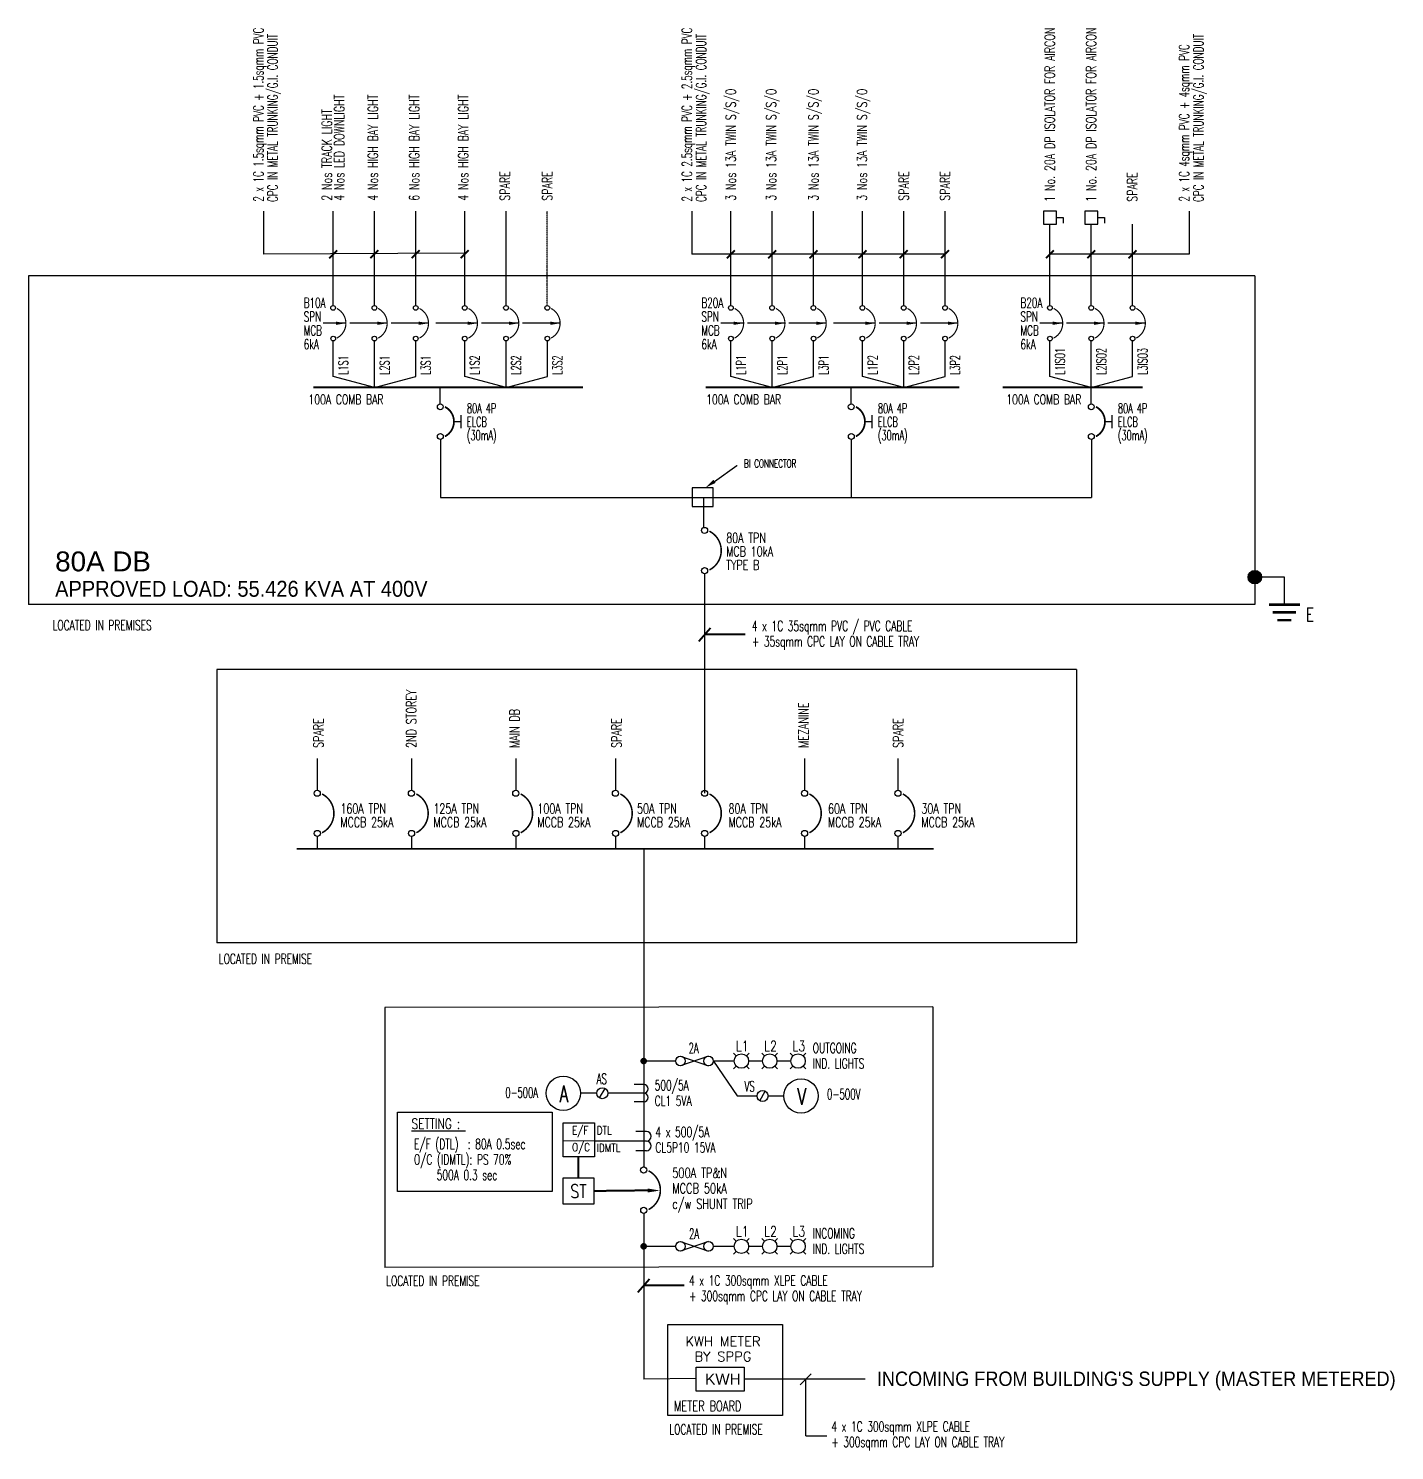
# Model space of a CAD drawing. Header units: millimetres. Extents: x 16251 to 284555, y 9213 to 36092.
# Drawn here: x 151253 to 175298, y 9213 to 34231 of the extents above; entities that cross this region are included whole.
import ezdxf
from ezdxf import colors
from ezdxf.entities.mleader import LeaderData, LeaderLine
from ezdxf.lldxf.tags import DXFTag
from ezdxf.math import Vec2, Vec3

# ---------------------------------------------------------------- set-up
doc = ezdxf.new("R2010")
doc.units = ezdxf.units.MM
doc.linetypes.add('DASHED', pattern=[0.75, 0.5, -0.25])
doc.linetypes.add('HIDDEN', pattern=[0.375, 0.25, -0.125])
for name, color, linetype in [('E-_-------_R-', 2, 'Continuous'), ('E-SLD-FRAME', 6, 'Continuous'), ('E-SLD-LEGENDF', 2, 'Continuous'), ('E-SLD-T1', 2, 'Continuous'), ('SLD', 2, 'Continuous'), ('SLD-LINE', 7, 'Continuous'), ('SLD-TXT', 7, 'Continuous'), ('TXT', 7, 'Continuous')]:
    doc.layers.add(name, color=color, linetype=linetype)
doc.styles.add('ARIAL', font='arial.ttf')
doc.styles.add('ROMANS', font='romans.shx', dxfattribs={"width": 0.8})
doc.styles.add('simplex', font='simplex.shx', dxfattribs={"width": 0.7})
doc.styles.add('SLD-TXT', font='romans.shx')
doc.styles.get("Standard").update_dxf_attribs({"font": 'arial.ttf'})
tags = doc.linetypes.add('CENTER', pattern=[2, 1.25, -0.25, 0.25, -0.25]).pattern_tags.tags
tags[10:11] = [DXFTag(74, 4), DXFTag(75, 0), DXFTag(340, '0'), DXFTag(46, 1.0), DXFTag(50, 0.0), DXFTag(44, 0.0), DXFTag(45, 0.0)]
tags[8:9] = [DXFTag(74, 4), DXFTag(75, 0), DXFTag(340, '0'), DXFTag(46, 1.0), DXFTag(50, 0.0), DXFTag(44, 0.0), DXFTag(45, 0.0)]
tags[6:7] = [DXFTag(74, 4), DXFTag(75, 0), DXFTag(340, '0'), DXFTag(46, 1.0), DXFTag(50, 0.0), DXFTag(44, 0.0), DXFTag(45, 0.0)]
tags[4:5] = [DXFTag(74, 4), DXFTag(75, 0), DXFTag(340, '0'), DXFTag(46, 1.0), DXFTag(50, 0.0), DXFTag(44, 0.0), DXFTag(45, 0.0)]
doc.dimstyles.new('A', dxfattribs={"dimtxt": 0.18, "dimasz": 150, "dimexe": 0.18, "dimexo": 0.0625, "dimgap": 0.09, "dimtad": 0, "dimtih": 1, "dimtoh": 1, "dimdec": 4, "dimzin": 0, "dimdsep": 46, "dimtxsty": 'Standard', "dimcen": 0.09, "dimadec": 0, "dimazin": 0, "dimtfac": 1, "dimtdec": 4, "dimtofl": 0, "dimtmove": 0, "dimatfit": 3, "dimfxl": 1, "dimtolj": 1, "dimtzin": 0, "dimarcsym": 0})

# ---------------------------------------------------------------- blocks, each defined once
blk = doc.blocks.new('MCCB')
at = {"color": 7}
for centre in [(-1, 558), (0, 40)]:
    blk.add_circle(centre, 39.6, dxfattribs=at)
at = {"layer": 'E-SLD-LEGENDF', "color": 7, "const_width": 20}
blk.add_lwpolyline([(62, 49, 0.61125), (62, 548)], format="xyb", dxfattribs=at)
blk = doc.blocks.new('RCCB')
at = {"color": 7}
for centre in [(-1, 548), (0, 49)]:
    blk.add_circle(centre, 49.5, dxfattribs=at)
at = {"layer": 'E-SLD-LEGENDF', "color": 7, "linetype": 'ByBlock'}
blk.add_line((230, 299), (350, 299), dxfattribs=at)
at = {"layer": 'E-SLD-LEGENDF', "color": 7}
blk.add_line((350, 190), (350, 408), dxfattribs=at)
at = {"layer": 'E-SLD-LEGENDF', "color": 7, "const_width": 30}
blk.add_lwpolyline([(77, 49, 0.611384), (77, 548)], format="xyb", dxfattribs=at)
blk = doc.blocks.new('DP ISOL')
at = {"layer": 'SLD', "color": 7, "linetype": 'Continuous', "ltscale": 0.5}
for p, q in [((141, -289), (20, -289)), ((141, -141), (141, -289))]:
    blk.add_line(p, q, dxfattribs=at)
blk.add_lwpolyline([(0, 141), (0, -141), (282, -141), (282, 141)], close=True, dxfattribs=at)

msp = doc.modelspace()

# ---------------------------------------------------------------- hatches: boundary and pattern name
at = {"layer": 'E-SLD-LEGENDF'}
h = msp.add_hatch(color=256, dxfattribs=at)
h.dxf.hatch_style = 1
edge = h.paths.add_edge_path()
edge.add_arc((172838, 24578), 119, 0, 360)

# ---------------------------------------------------------------- linework, layer by layer
for p, q in [((158504, 25979), (169961, 25979)), ((161217, 14659), (160663, 14660)), ((163008, 10480), (162082, 10470))]:
    msp.add_line(p, q)
for points in [[(162934, 25820), (163305, 25820), (163305, 26149), (162934, 26149)], [(157750, 15166), (160474, 15166), (160474, 13770), (157750, 13770)]]:
    msp.add_lwpolyline(points, close=True)
at = {"color": 3}
msp.add_lwpolyline([(163008, 10679), (163851, 10679), (163851, 10258), (163008, 10258)], close=True, dxfattribs=at)
at = {"color": 7}
for points in [[(165030, 10565), (164836, 10371)], [(164933, 9473), (164933, 10468)]]:
    msp.add_lwpolyline(points, dxfattribs=at)
msp.add_lwpolyline([(165981, 10468), (163851, 10468)])
at = {"layer": 'E-_-------_R-', "color": 0, "lineweight": 40}
for p, q in [((163052, 23452), (163256, 23689)), ((163866, 23570), (163154, 23570)), ((161980, 11997), (162183, 12234)), ((162794, 12115), (162081, 12115))]:
    msp.add_line(p, q, dxfattribs=at)
at = {"layer": 'E-_-------_R-', "color": 0, "linetype": 'HIDDEN', "lineweight": 40, "ltscale": 10}
for points in [[(160936, 14009), (160936, 14381)], [(162152, 13788), (161205, 13777)]]:
    msp.add_lwpolyline(points, dxfattribs=at)
at = {"layer": 'E-SLD-FRAME', "color": 7, "linetype": 'CENTER', "ltscale": 1.5}
for p, q in [((172838, 29880), (151253, 29880)), ((151253, 29880), (151253, 24095)), ((172838, 29880), (172838, 24095)), ((172838, 24095), (151253, 24095)), ((169697, 22953), (154572, 22953)), ((154572, 22953), (154572, 18143)), ((169697, 22953), (169697, 18143)), ((169697, 18143), (154572, 18143)), ((167170, 17018), (157527, 17006)), ((167170, 17018), (167170, 12447)), ((157527, 17006), (157527, 12434)), ((167170, 12447), (157527, 12434))]:
    msp.add_line(p, q, dxfattribs=at)
msp.add_lwpolyline([(162506, 11432), (164523, 11432), (164523, 9830), (162506, 9830)], close=True, dxfattribs=at)
at = {"layer": 'E-SLD-LEGENDF'}
for p, q in [((173359, 24578), (172838, 24578)), ((173359, 24095), (173359, 24578))]:
    msp.add_line(p, q, dxfattribs=at)
for points, const_width in [([(173085, 24095), (173633, 24095)], 45.7), ([(173153, 23958), (173565, 23958)], 45.7), ([(173236, 23821), (173482, 23821)], 41.1)]:
    msp.add_lwpolyline(points, dxfattribs=dict(at, const_width=const_width))
msp.add_circle((172838, 24578), 119, dxfattribs=at)
at = {"layer": 'SLD', "color": 7}
for p, q in [((155390, 31018), (155390, 30259)), ((162932, 31018), (162932, 30259)), ((171685, 31018), (171685, 30259)), ((158932, 30275), (155390, 30259)), ((167386, 30259), (162932, 30259)), ((171685, 30259), (169232, 30259))]:
    msp.add_line(p, q, dxfattribs=at)
at = {"layer": 'SLD', "const_width": 33}
for points in [[(156269, 27916), (161016, 27916)], [(163171, 27916), (167640, 27916)], [(168398, 27916), (170867, 27916)], [(155974, 19798), (167187, 19798)]]:
    msp.add_lwpolyline(points, dxfattribs=at)
at = {"layer": 'SLD-LINE', "linetype": 'ByBlock'}
for p, q in [((156616, 29357), (156616, 31018)), ((157343, 29357), (157343, 31018)), ((158070, 29357), (158070, 31018)), ((158932, 29357), (158932, 31018)), ((159659, 29357), (159659, 31018)), ((163616, 29357), (163616, 31018)), ((164343, 29357), (164343, 31018)), ((165070, 29357), (165070, 31018)), ((165932, 29357), (165932, 31018)), ((166659, 29357), (166659, 31018)), ((167386, 29357), (167386, 31018)), ((169232, 29357), (169232, 30789)), ((169959, 29357), (169959, 30789)), ((170686, 29357), (170686, 30789)), ((158502, 27627), (158502, 27916)), ((165735, 27627), (165735, 27916)), ((169960, 27627), (169960, 27916))]:
    msp.add_line(p, q, dxfattribs=at)
at = {"layer": 'SLD-LINE', "linetype": 'DASHED'}
msp.add_line((160386, 29357), (160386, 31018), dxfattribs=at)
at = {"layer": 'SLD-LINE'}
for p, q in [((156617, 28110), (156617, 28733)), ((157344, 27916), (157344, 28733)), ((158071, 28110), (158071, 28733)), ((158933, 28110), (158933, 28733)), ((159660, 27916), (159660, 28733)), ((160387, 28110), (160387, 28733)), ((163617, 28110), (163617, 28733)), ((164344, 27916), (164344, 28733)), ((165071, 28110), (165071, 28733)), ((165933, 28110), (165933, 28733)), ((166660, 27916), (166660, 28733)), ((167387, 28110), (167387, 28733)), ((169233, 28110), (169233, 28733)), ((169960, 27916), (169960, 28733)), ((170687, 28110), (170687, 28733)), ((157344, 27916), (156617, 28110)), ((157344, 27916), (158071, 28110)), ((159660, 27916), (158933, 28110)), ((159660, 27916), (160387, 28110)), ((164344, 27916), (163617, 28110)), ((164344, 27916), (165071, 28110)), ((166660, 27916), (165933, 28110)), ((166660, 27916), (167387, 28110)), ((169960, 27916), (169233, 28110)), ((169960, 27916), (170687, 28110))]:
    msp.add_line(p, q, dxfattribs=at)
at = {"layer": 'SLD-TXT', "color": 7}
msp.add_line((164933, 9473), (165304, 9473), dxfattribs=at)
at = {"layer": 'SLD-TXT', "const_width": 33.1}
for points in [[(156546, 30189), (156687, 30329)], [(157273, 30189), (157413, 30329)], [(158000, 30189), (158140, 30329)], [(158862, 30189), (159003, 30329)], [(163546, 30189), (163687, 30329)], [(164273, 30189), (164413, 30329)], [(165000, 30189), (165140, 30329)], [(165862, 30189), (166003, 30329)], [(166589, 30189), (166729, 30329)], [(167316, 30189), (167456, 30329)], [(169162, 30189), (169302, 30329)], [(169889, 30189), (170029, 30329)], [(170615, 30189), (170756, 30329)]]:
    msp.add_lwpolyline(points, dxfattribs=at)
at = {"layer": 'TXT', "color": 7}
for p, q in [((158503, 27003), (158504, 25979)), ((165736, 27003), (165736, 25979)), ((169961, 27003), (169961, 25979)), ((163134, 25979), (163134, 25451)), ((163154, 24638), (163154, 20777)), ((156338, 21389), (156337, 20831)), ((157996, 21389), (157996, 20831)), ((159833, 21389), (159833, 20831)), ((161587, 21389), (161586, 20831)), ((164913, 21389), (164913, 20831)), ((166557, 21389), (166556, 20831)), ((156337, 20015), (156337, 19798)), ((157996, 20015), (157996, 19798)), ((159833, 20015), (159833, 19798)), ((161587, 20015), (161587, 19798)), ((163155, 20015), (163155, 19798)), ((164914, 20015), (164914, 19798)), ((166558, 20015), (166558, 19798)), ((162082, 19798), (162083, 14202)), ((162083, 13386), (162082, 10470))]:
    msp.add_line(p, q, dxfattribs=at)
at = {"layer": 'TXT'}
for p, q in [((162644, 16066), (162082, 16066)), ((163223, 16150), (162729, 15981)), ((162729, 16150), (163223, 15981)), ((163675, 16066), (163307, 16066)), ((163311, 16066), (163727, 15452)), ((164174, 16066), (163928, 16066)), ((164672, 16066), (164427, 16066)), ((161305, 15416), (161402, 15583)), ((164125, 15368), (164222, 15536)), ((161256, 15500), (160968, 15500)), ((162082, 15500), (161450, 15500)), ((163727, 15452), (164077, 15452)), ((164270, 15452), (164551, 15452)), ((162130, 14658), (161217, 14658)), ((162644, 12806), (162082, 12806)), ((163223, 12890), (162729, 12722)), ((162729, 12890), (163223, 12722)), ((163675, 12806), (163307, 12806)), ((164174, 12806), (163928, 12806)), ((164672, 12806), (164427, 12806))]:
    msp.add_line(p, q, dxfattribs=at)
at = {"layer": 'TXT', "color": 3}
for p, q in [((163664, 16204), (163712, 16155)), ((163891, 16155), (163939, 16204)), ((164163, 16204), (164211, 16155)), ((164390, 16155), (164438, 16204)), ((164661, 16204), (164709, 16155)), ((164888, 16155), (164936, 16204)), ((163664, 15928), (163712, 15976)), ((163891, 15976), (163939, 15928)), ((164163, 15928), (164211, 15976)), ((164390, 15976), (164438, 15928)), ((164661, 15928), (164709, 15976)), ((164888, 15976), (164936, 15928)), ((163664, 12944), (163712, 12896)), ((163891, 12896), (163939, 12944)), ((164163, 12944), (164211, 12896)), ((164390, 12896), (164438, 12944)), ((164661, 12944), (164709, 12896)), ((164888, 12896), (164936, 12944)), ((163664, 12668), (163712, 12717)), ((163891, 12717), (163939, 12668)), ((164163, 12668), (164211, 12717)), ((164390, 12717), (164438, 12668)), ((164661, 12668), (164709, 12717)), ((164888, 12717), (164936, 12668))]:
    msp.add_line(p, q, dxfattribs=at)
at = {"layer": 'TXT', "color": 5}
for p, q in [((162082, 15652), (161913, 15652)), ((162082, 15347), (161913, 15347)), ((162130, 14828), (161943, 14828)), ((162130, 14489), (161943, 14489))]:
    msp.add_line(p, q, dxfattribs=at)
at = {"layer": 'TXT', "const_width": 58.3}
for points in [[(162053, 16066, 1), (162111, 16066, 1)], [(162053, 12806, 1), (162111, 12806, 1)]]:
    msp.add_lwpolyline(points, format="xyb", close=True, dxfattribs=at)
at = {"layer": 'TXT', "color": 5}
for points in [[(161217, 14980), (161217, 14380), (160663, 14380), (160663, 14980)], [(160667, 14009), (161205, 14009), (161205, 13546), (160667, 13546)]]:
    msp.add_lwpolyline(points, close=True, dxfattribs=at)
at = {"layer": 'TXT', "color": 3}
for centre, radius in [((162729, 16066), 84.4), ((163223, 16066), 84.4), ((163802, 16066), 127), ((164300, 16066), 127), ((164799, 16066), 127), ((162729, 12806), 84.4), ((163223, 12806), 84.4), ((163802, 12806), 127), ((164300, 12806), 127), ((164799, 12806), 127)]:
    msp.add_circle(centre, radius, dxfattribs=at)
at = {"layer": 'TXT', "color": 5}
for centre, radius in [((160667, 15500), 302), ((161353, 15500), 96.9), ((164174, 15452), 96.9), ((164852, 15452), 302)]:
    msp.add_circle(centre, radius, dxfattribs=at)
for centre, radius in [((162082, 15576), 76.4), ((162082, 15423), 76.4), ((162130, 14743), 84.9), ((162130, 14573), 84.9)]:
    msp.add_arc(centre, radius, 270, 90, dxfattribs=at)
at = {"layer": 'TXT', "linetype": 'DASHED'}
msp.add_solid([(162152, 13824), (162367, 13788), (162152, 13753)], dxfattribs=at)

# ---------------------------------------------------------------- block references
at = {"layer": 'E-SLD-LEGENDF', "linetype": 'ByBlock', "xscale": 1.043890447483075, "yscale": 1.043890447483075, "zscale": 1.043890447483075}
for p in [(158503, 27003), (165736, 27003), (169961, 27003)]:
    msp.add_blockref('RCCB', p, dxfattribs=at)
at = {"layer": 'SLD', "xscale": 0.81, "yscale": 0.81, "zscale": 0.81, "rotation": 90}
for p in [(169232, 30789), (169959, 30789)]:
    msp.add_blockref('DP ISOL', p, dxfattribs=at)
at = {"layer": 'SLD', "lineweight": -3}
for p, xscale, yscale, zscale in [((156617, 28733), 1.043890447483075, 1.043890447483075, 1.043890447483075), ((157344, 28733), 1.043890447483075, 1.043890447483075, 1.043890447483075), ((158071, 28733), 1.043890447483075, 1.043890447483075, 1.043890447483075), ((158933, 28733), 1.043890447483075, 1.043890447483075, 1.043890447483075), ((159660, 28733), 1.043890447483075, 1.043890447483075, 1.043890447483075), ((160387, 28733), 1.043890447483075, 1.043890447483075, 1.043890447483075), ((163617, 28733), 1.043890447483075, 1.043890447483075, 1.043890447483075), ((164344, 28733), 1.043890447483075, 1.043890447483075, 1.043890447483075), ((165071, 28733), 1.043890447483075, 1.043890447483075, 1.043890447483075), ((165933, 28733), 1.043890447483075, 1.043890447483075, 1.043890447483075), ((166660, 28733), 1.043890447483075, 1.043890447483075, 1.043890447483075), ((167387, 28733), 1.043890447483075, 1.043890447483075, 1.043890447483075), ((169233, 28733), 1.043890447483075, 1.043890447483075, 1.043890447483075), ((169960, 28733), 1.043890447483075, 1.043890447483075, 1.043890447483075), ((170687, 28733), 1.043890447483075, 1.043890447483075, 1.043890447483075), ((163154, 24638), 1.365952055823138, 1.365952055823138, 1.365952055823138), ((156337, 20015), 1.365952055823138, 1.365952055823138, 1.365952055823138), ((157996, 20015), 1.365952055823138, 1.365952055823138, 1.365952055823138), ((159833, 20015), 1.365952055823138, 1.365952055823138, 1.365952055823138), ((161587, 20015), 1.365952055823138, 1.365952055823138, 1.365952055823138), ((163155, 20015), 1.365952055823138, 1.365952055823138, 1.365952055823138), ((164914, 20015), 1.365952055823138, 1.365952055823138, 1.365952055823138), ((166558, 20015), 1.365952055823138, 1.365952055823138, 1.365952055823138), ((162083, 13386), 1.365952055823138, 1.365952055823138, 1.365952055823138)]:
    msp.add_blockref('MCCB', p, dxfattribs=dict(at, xscale=xscale, yscale=yscale, zscale=zscale))

# ---------------------------------------------------------------- texts
at = {"color": 0, "linetype": 'ByBlock', "char_height": 170.59, "width": 7653.88, "attachment_point": 1, "line_spacing_factor": 0.890323, "style": 'ROMANS'}
for insert in [(156182, 27790), (163182, 27790), (168464, 27790)]:
    msp.add_mtext('{\\W0.7;100A COMB BAR}', dxfattribs=dict(at, insert=insert))
at = {"color": 0, "linetype": 'ByBlock', "lineweight": 40, "char_height": 175, "attachment_point": 1, "line_spacing_factor": 0.818814, "style": 'ROMANS'}
for s, insert, width in [('{\\W0.7;80A TPN \\PMCB 10kA \\PTYPE B}', (163535, 25357), 1118.38), ('{\\W0.7;160A TPN \\PMCCB 25kA }', (156744, 20594), 1276.49), ('{\\W0.7;125A TPN \\PMCCB 25kA }', (158382, 20594), 1276.49), ('{\\W0.7;100A TPN \\PMCCB 25kA }', (160211, 20594), 1276.49), ('{\\W0.7;50A TPN \\PMCCB 25kA }', (161966, 20594), 1276.49), ('{\\W0.7;80A TPN \\PMCCB 25kA }', (163575, 20594), 1276.49), ('{\\W0.7;60A TPN \\PMCCB 25kA }', (165326, 20594), 1276.49), ('{\\W0.7;30A TPN \\PMCCB 25kA }', (166970, 20594), 1276.49)]:
    msp.add_mtext(s, dxfattribs=dict(at, insert=insert, width=width))
at = {"color": 0, "insert": (163164, 10567), "char_height": 191.9, "width": 690.73, "attachment_point": 1, "style": 'ARIAL'}
msp.add_mtext('{\\W1;KWH}', dxfattribs=at)
at = {"layer": 'E-SLD-T1', "color": 7, "style": 'ROMANS', "width": 0.7}
msp.add_text('METER BOARD', height=181.55, dxfattribs=at).set_placement((162615, 9906))
at = {"layer": 'SLD-TXT', "style": 'SLD-TXT'}
for s, height, width, p in [('2 x 1C 1.5sqmm PVC + 1.5sqmm PVC', 175, 0.65, (155388, 31184)), ('CPC IN METAL TRUNKING/G.I. CONDUIT ', 175, 0.65, (155639, 31178)), ('2 x 1C 2.5sqmm PVC + 2.5sqmm PVC', 175, 0.65, (162929, 31184)), ('CPC IN METAL TRUNKING/G.I. CONDUIT ', 175, 0.65, (163180, 31178)), ('1 No. 20A DP ISOLATOR FOR AIRCON', 175, 0.7, (169316, 31181)), ('1 No. 20A DP ISOLATOR FOR AIRCON', 175, 0.7, (170043, 31181)), ('CPC IN METAL TRUNKING/G.I. CONDUIT ', 175, 0.65, (171933, 31178)), ('2 x 1C 4sqmm PVC + 4sqmm PVC', 175, 0.65, (171682, 31184)), ('4 Nos LED DOWNLIGHT', 175, 0.7, (156812, 31199)), ('4 Nos HIGH BAY LIGHT', 175, 0.7, (157404, 31199)), ('6 Nos HIGH BAY LIGHT', 175, 0.7, (158130, 31199)), ('4 Nos HIGH BAY LIGHT', 175, 0.7, (158993, 31199)), ('3 Nos 13A TWIN S/S/O ', 175, 0.7, (163703, 31199)), ('3 Nos 13A TWIN S/S/O ', 175, 0.7, (164413, 31199)), ('3 Nos 13A TWIN S/S/O ', 175, 0.7, (165157, 31199)), ('3 Nos 13A TWIN S/S/O ', 175, 0.7, (166012, 31199)), ('2 Nos TRACK LIGHT', 175, 0.7, (156592, 31199)), ('SPARE', 175, 0.7, (159728, 31199)), ('SPARE', 175, 0.7, (160473, 31199)), ('SPARE', 175, 0.7, (166746, 31199)), ('SPARE', 175, 0.7, (167473, 31199)), ('SPARE', 175, 0.7, (170769, 31181)), ('L1ISO1', 170.6, 0.6, (169495, 28140)), ('L2ISO2', 170.6, 0.6, (170222, 28140)), ('L3ISO3', 170.6, 0.6, (170948, 28140)), ('L1S1', 170.6, 0.6, (156879, 28140)), ('L2S1', 170.6, 0.6, (157606, 28140)), ('L3S1', 170.6, 0.6, (158332, 28140)), ('L1S2', 170.6, 0.6, (159195, 28140)), ('L2S2', 170.6, 0.6, (159922, 28140)), ('L3S2', 170.6, 0.6, (160648, 28140)), ('L1P1', 170.6, 0.6, (163879, 28140)), ('L2P1', 170.6, 0.6, (164606, 28140)), ('L3P1', 170.6, 0.6, (165333, 28140)), ('L1P2', 170.6, 0.6, (166195, 28140)), ('L2P2', 170.6, 0.6, (166922, 28140)), ('L3P2', 170.6, 0.6, (167649, 28140)), ('2ND STOREY', 175, 0.7, (158079, 21575)), ('MEZANINE', 175, 0.7, (164980, 21575)), ('SPARE', 175, 0.7, (156444, 21575)), ('MAIN DB', 175, 0.7, (159896, 21575)), ('SPARE', 175, 0.7, (161692, 21575)), ('SPARE', 175, 0.7, (166648, 21575))]:
    msp.add_text(s, height=height, rotation=90, dxfattribs=dict(at, width=width)).set_placement(p)
for s, height, width, p in [('2A', 180, 0.6, (162873, 16205)), ('AS', 185.1, 0.6, (161253, 15660)), ('VS', 185.1, 0.6, (163856, 15527)), ('%%USETTING : ', 180, 0.75, (157998, 14873)), ('2A', 180, 0.6, (162881, 12938))]:
    msp.add_text(s, height=height, dxfattribs=dict(at, width=width)).set_placement(p)
at = {"layer": 'SLD-TXT', "attachment_point": 1, "style": 'SLD-TXT'}
for s, insert, char_height, width, line_spacing_factor in [('{\\W0.65;B10A \\PSPN\\PMCB\\P6kA}', (156098, 29493), 175, 669.59, 0.833333), ('{\\W0.65;B20A \\PSPN\\PMCB\\P6kA}', (163098, 29493), 175, 669.59, 0.833333), ('{\\W0.65;B20A \\PSPN\\PMCB\\P6kA}', (168714, 29493), 175, 669.59, 0.833333), ('{\\W0.6;80A 4P\\PELCB \\P(30mA)}', (158971, 27636), 175, 2442.69, 0.810811), ('{\\W0.6;80A 4P\\PELCB \\P(30mA)}', (166205, 27636), 175, 2442.69, 0.810811), ('{\\W0.6;80A 4P\\PELCB \\P(30mA)}', (170429, 27636), 175, 2442.69, 0.810811), ('{\\W0.65;BI CONNECTOR}', (163848, 26648), 143.08, 3100.92, 0.908108), ('{\\W0.75;E}', (173736, 24037), 234, 2960.08, 0.908108), ('{\\W0.65;LOCATED IN PREMISES}', (151678, 23823), 180, 3901.15, 0.908108), ('{\\W0.65;4 x 1C 35sqmm PVC / PVC CABLE \\P+ 35sqmm CPC LAY ON CABLE TRAY\\W0.75; }', (163986, 23810), 180, 3901.15, 0.908108), ('{\\W0.65;LOCATED IN PREMISE}', (154603, 17953), 180, 3901.15, 0.908108), ('\\A1;{\\W0.65;OUTGOING \\PIND. LIGHTS}', (165057, 16385), 180, 2416.57, 0.908108), ('\\A1;{\\W0.65;500/5A\\PCL1 5VA}', (162275, 15728), 180, 2416.57, 0.908108), ('\\A1;{\\W0.6;0-500A}', (159648, 15601), 180, 2416.57, 0.908108), ('\\A1;{\\W0.6;0-500V}', (165308, 15575), 185.09, 2416.57, 0.908108), ('\\A1;{\\W0.65;4 x 500/5A\\PCL5P10 15VA}', (162289, 14907), 180, 2416.57, 0.908108), ('\\A1;{\\W0.65;E/F (DTL)  : 80A 0.5sec\\PO/C (IDMTL): PS 70%\\P     500A 0.3 sec}', (158038, 14696), 180, 2416.57, 0.908108), ('\\pxt8;{\\W0.7;500A TP&N \\P\\ptz;MCCB 50kA \\Pc/w SHUNT TRIP}', (162585, 14189), 180, 2416.57, 0.908108), ('\\A1;{\\W0.65;INCOMING\\PIND. LIGHTS}', (165057, 13125), 180, 2416.57, 0.908108), ('{\\W0.65;LOCATED IN PREMISE}', (157549, 12289), 180, 3901.15, 0.908108), ('{\\W0.65;4 x 1C 300sqmm XLPE CABLE \\P+ 300sqmm CPC LAY ON CABLE TRAY\\W0.75; }', (162879, 12295), 180, 3901.15, 0.908108), ('\\pxqc;KWH METER\\PBY SPPG', (162043, 11217), 169.71, 2869.67, 0.934884), ('{\\W0.65;LOCATED IN PREMISE}', (162533, 9677), 180, 3901.15, 0.908108), ('{\\W0.65;4 x 1C 300sqmm XLPE CABLE \\P+ 300sqmm CPC LAY ON CABLE TRAY\\W0.75; }', (165385, 9726), 180, 3901.15, 0.908108)]:
    msp.add_mtext(s, dxfattribs=dict(at, insert=insert, char_height=char_height, width=width, line_spacing_factor=line_spacing_factor))
at = {"layer": 'TXT', "style": 'simplex', "width": 0.8}
for s, p in [('L1', (163702, 16239)), ('L2', (164200, 16239)), ('L3', (164698, 16239)), ('L1', (163702, 12979)), ('L2', (164200, 12979)), ('L3', (164698, 12979))]:
    msp.add_text(s, height=180, dxfattribs=at).set_placement(p)
at = {"layer": 'TXT', "color": 3, "attachment_point": 1, "line_spacing_factor": 0.926797, "style": 'ARIAL'}
for s, insert, char_height, width in [('\\P80A DB', (151724, 25571), 350, 4520.12), ('{\\W0.9;\\PAPPROVED LOAD: 55.426 KVA AT 400V}', (151724, 24946), 280, 6727.75), ("\\pxqc;{\\W0.9;INCOMING FROM BUILDING'S SUPPLY (MASTER METERED)}", (166000, 10603), 253.13, 9503.29)]:
    msp.add_mtext(s, dxfattribs=dict(at, insert=insert, char_height=char_height, width=width))
at = {"layer": 'TXT', "line_spacing_factor": 0.818182, "style": 'simplex'}
for s, insert, char_height, width, attachment_point in [('\\A1;A ', (160758, 15635), 291.7, 4872.52, 3), ('\\A1;V', (164944, 15588), 291.7, 4872.52, 3), ('{\\W0.8;E/F }', (160821, 14918), 142.06, 2574.92, 1), ('{\\W0.8;DTL }', (161255, 14918), 142.06, 2574.92, 1), ('{\\W0.8;O/C }', (160821, 14622), 142.06, 2574.92, 1), ('{\\W0.8;IDMTL }', (161255, 14608), 142.06, 2574.92, 1), ('{\\W0.8;ST} ', (160790, 13891), 233.07, 4224.48, 1)]:
    msp.add_mtext(s, dxfattribs=dict(at, insert=insert, char_height=char_height, width=width, attachment_point=attachment_point))

# ---------------------------------------------------------------- leaders
ml = msp.add_multileader_mtext('Standard')
ml.set_content('', color=256)
ml.set_leader_properties()
ml.build(insert=Vec2(0, 0))
ml.multileader.update_dxf_attribs({"arrow_head_size": 200})
ctx = ml.context
ctx.base_point, ctx.arrow_head_size, ctx.plane_origin = Vec3(163730, 26540), 200, Vec3(163164, 26149)
notes = []
notes.append((ctx, [(0, (1, 1, 0), (163722, 26540), (1, 0), 8, [(0, [(163164, 26149)], 0, [])])]))
ctx.mtext.insert, ctx.mtext.flow_direction = Vec3(163732, 26542), 5
at = {"layer": 'SLD-TXT'}
for points in [[(156842, 29045), (156441, 29045)], [(157569, 29045), (156909, 29045)], [(158296, 29045), (157636, 29045)], [(159158, 29045), (158421, 29045)], [(159885, 29045), (159225, 29045)], [(160612, 29045), (159952, 29045)], [(163842, 29045), (163442, 29045)], [(164569, 29045), (163909, 29045)], [(165296, 29045), (164636, 29045)], [(166158, 29045), (165422, 29045)], [(166885, 29045), (166225, 29045)], [(167612, 29045), (166952, 29045)], [(169458, 29045), (169057, 29045)], [(170185, 29045), (169525, 29045)], [(170911, 29045), (170251, 29045)]]:
    msp.add_leader(points, dimstyle='A', override={"dimasz": 175, "dimgap": 0.09, "dimtad": 0}, dxfattribs=at)
for ctx, leaders in notes:
    for number, flags, end, landing, length, lines in leaders:
        leader = LeaderData()
        leader.index, (leader.has_last_leader_line, leader.has_dogleg_vector, leader.attachment_direction) = number, flags
        leader.last_leader_point, leader.dogleg_vector, leader.dogleg_length = Vec3(end), Vec3(landing), length
        for number, points, colour, breaks in lines:
            line = LeaderLine()
            line.index, line.vertices, line.color, line.breaks = number, Vec3.list(points), colors.encode_raw_color(colour), breaks
            leader.lines.append(line)
        ctx.leaders.append(leader)

doc.saveas('drawing.dxf')
